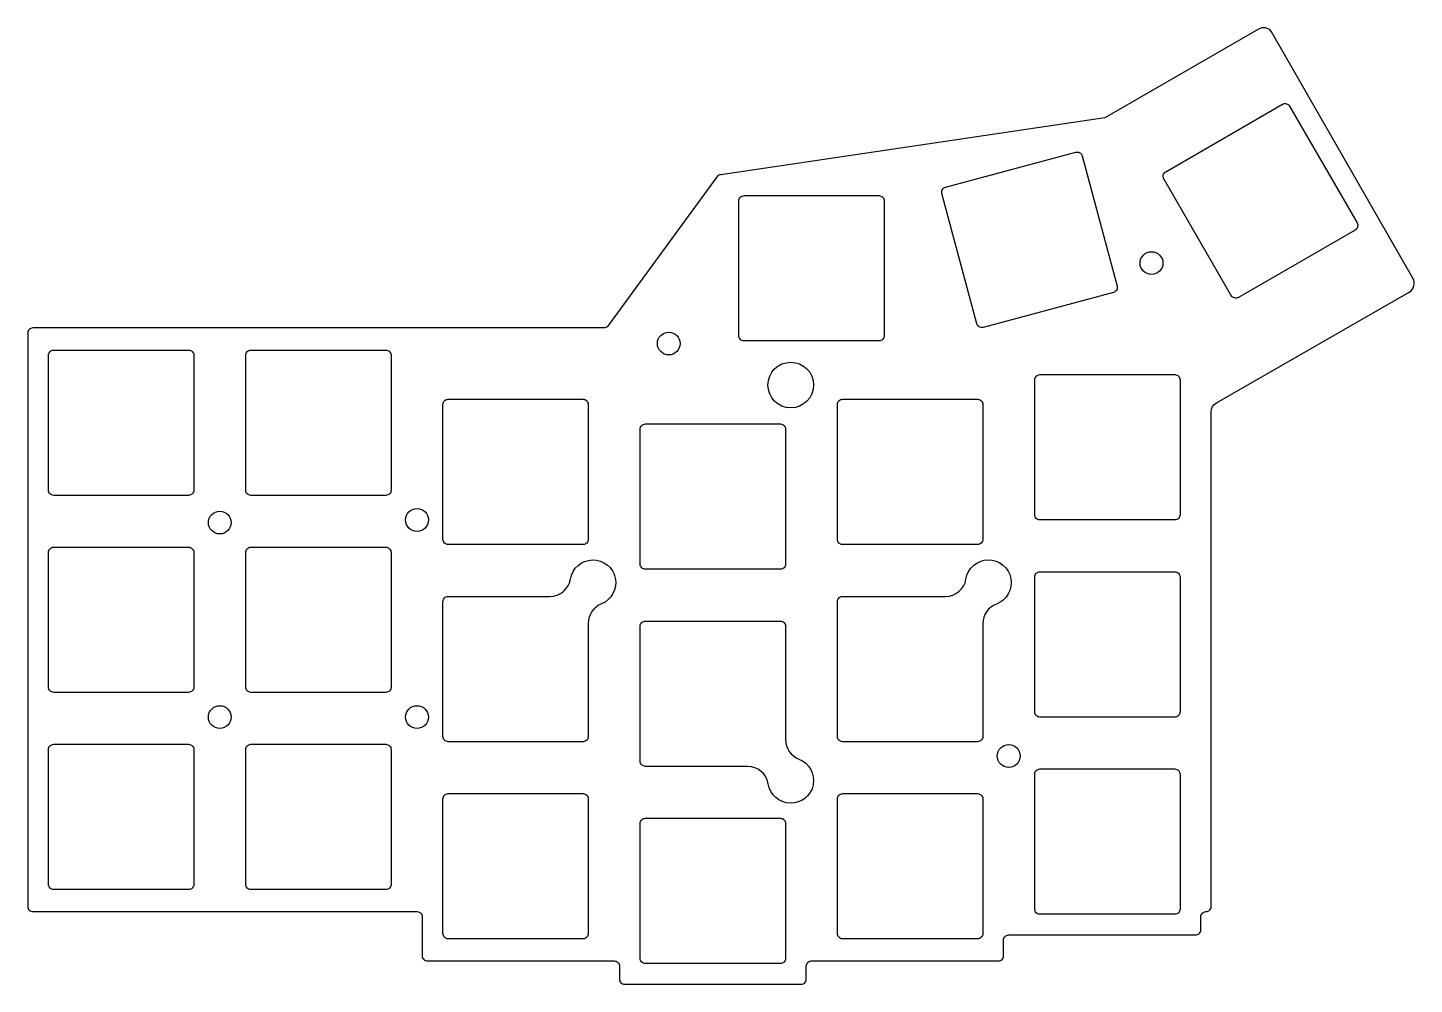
# Model space of a CAD drawing. Header units: millimetres. Extents: x -195 to -61, y 61 to 153.
import ezdxf

# ---------------------------------------------------------------- set-up
doc = ezdxf.new("R2010")
doc.units = ezdxf.units.MM
doc.layers.get('0').update_dxf_attribs({"linetype": 'CONTINUOUS'})

msp = doc.modelspace()

# ---------------------------------------------------------------- linework, layer by layer
for points in [[(-81.25, 68, 0.414214), (-80.75, 68.5), (-80.75, 116.17, -0.268609), (-80.25, 117.04), (-61.69, 127.69, 0.414214), (-61.32, 129.06), (-74.95, 152.8, 0.414214), (-76.18, 153.03), (-91, 144.5), (-128, 139, 0.197616), (-128.35, 138.86), (-138.9, 124.4, -0.198912), (-139.25, 124.25), (-175.25, 124.25), (-194.25, 124.25, 0.414214), (-194.75, 123.75), (-194.75, 68.5, 0.414214), (-194.25, 68), (-157.25, 68, -0.414214), (-156.75, 67.5), (-156.75, 63.75, 0.414214), (-156.25, 63.25), (-138.25, 63.25, -0.414214), (-137.75, 62.75), (-137.75, 61.5, 0.414214), (-137.25, 61), (-120.25, 61, 0.414214), (-119.75, 61.5), (-119.75, 62.75, -0.414214), (-119.25, 63.25), (-101.25, 63.25, 0.414214), (-100.75, 63.75), (-100.75, 65.25, -0.414214), (-100.25, 65.75), (-82.25, 65.75, 0.414214), (-81.75, 66.25), (-81.75, 67.5, -0.414214)], [(-78.81, 127.37), (-85.31, 138.63, -0.414214), (-85.13, 139.31), (-73.87, 145.81, -0.414214), (-73.19, 145.63), (-66.69, 134.37, -0.414214), (-66.87, 133.69), (-78.13, 127.19, -0.414214)], [(-103.33, 124.66), (-106.69, 137.22, -0.414214), (-106.34, 137.83), (-93.78, 141.19, -0.414214), (-93.17, 140.84), (-89.81, 128.28, -0.414214), (-90.16, 127.67), (-102.72, 124.31, -0.414214)], [(-126.25, 123.5), (-126.25, 136.5, -0.414214), (-125.75, 137), (-112.75, 137, -0.414214), (-112.25, 136.5), (-112.25, 123.5, -0.414214), (-112.75, 123), (-125.75, 123, -0.414214)], [(-192.75, 108.62), (-192.75, 121.62, -0.414214), (-192.25, 122.12), (-179.25, 122.12, -0.414214), (-178.75, 121.62), (-178.75, 108.62, -0.414214), (-179.25, 108.12), (-192.25, 108.12, -0.414214)], [(-173.75, 108.62), (-173.75, 121.62, -0.414214), (-173.25, 122.12), (-160.25, 122.12, -0.414214), (-159.75, 121.62), (-159.75, 108.62, -0.414214), (-160.25, 108.12), (-173.25, 108.12, -0.414214)], [(-97.75, 106.25), (-97.75, 119.25, -0.414214), (-97.25, 119.75), (-84.25, 119.75, -0.414214), (-83.75, 119.25), (-83.75, 106.25, -0.414214), (-84.25, 105.75), (-97.25, 105.75, -0.414214)], [(-154.75, 103.88), (-154.75, 116.88, -0.414214), (-154.25, 117.38), (-141.25, 117.38, -0.414214), (-140.75, 116.88), (-140.75, 103.88, -0.414214), (-141.25, 103.38), (-154.25, 103.38, -0.414214)], [(-116.75, 103.88), (-116.75, 116.88, -0.414214), (-116.25, 117.38), (-103.25, 117.38, -0.414214), (-102.75, 116.88), (-102.75, 103.88, -0.414214), (-103.25, 103.38), (-116.25, 103.38, -0.414214)], [(-135.75, 101.5), (-135.75, 114.5, -0.414214), (-135.25, 115), (-122.25, 115, -0.414214), (-121.75, 114.5), (-121.75, 101.5, -0.414214), (-122.25, 101), (-135.25, 101, -0.414214)], [(-192.75, 89.63), (-192.75, 102.62, -0.414214), (-192.25, 103.12), (-179.25, 103.12, -0.414214), (-178.75, 102.62), (-178.75, 89.63, -0.414214), (-179.25, 89.13), (-192.25, 89.13, -0.414214)], [(-173.75, 89.63), (-173.75, 102.62, -0.414214), (-173.25, 103.12), (-160.25, 103.12, -0.414214), (-159.75, 102.62), (-159.75, 89.63, -0.414214), (-160.25, 89.13), (-173.25, 89.13, -0.414214)], [(-144.45, 98.38, 0.367689), (-142.47, 100.05, -1.716358), (-139.49, 97.66, 0.307368), (-140.75, 95.8), (-140.75, 84.88, -0.414214), (-141.25, 84.38), (-154.25, 84.38, -0.414214), (-154.75, 84.88), (-154.75, 97.88, -0.414214), (-154.25, 98.38)], [(-106.35, 98.38, 0.367689), (-104.37, 100.05, -1.741784), (-101.44, 97.64, 0.314357), (-102.75, 95.76), (-102.75, 84.88, -0.414214), (-103.25, 84.38), (-116.25, 84.38, -0.414214), (-116.75, 84.88), (-116.75, 97.88, -0.414214), (-116.25, 98.38)], [(-97.75, 87.25), (-97.75, 100.25, -0.414214), (-97.25, 100.75), (-84.25, 100.75, -0.414214), (-83.75, 100.25), (-83.75, 87.25, -0.414214), (-84.25, 86.75), (-97.25, 86.75, -0.414214)], [(-123.42, 80.31, 0.3694), (-125.4, 82), (-135.25, 82, -0.414214), (-135.75, 82.5), (-135.75, 95.5, -0.414214), (-135.25, 96), (-122.25, 96, -0.414214), (-121.75, 95.5), (-121.75, 84.57, 0.310868), (-120.46, 82.7, -1.73506)], [(-192.75, 70.63), (-192.75, 83.62, -0.414214), (-192.25, 84.13), (-179.25, 84.13, -0.414214), (-178.75, 83.62), (-178.75, 70.63, -0.414214), (-179.25, 70.13), (-192.25, 70.13, -0.414214)], [(-173.75, 70.63), (-173.75, 83.62, -0.414214), (-173.25, 84.13), (-160.25, 84.13, -0.414214), (-159.75, 83.62), (-159.75, 70.63, -0.414214), (-160.25, 70.13), (-173.25, 70.13, -0.414214)], [(-97.75, 68.25), (-97.75, 81.25, -0.414214), (-97.25, 81.75), (-84.25, 81.75, -0.414214), (-83.75, 81.25), (-83.75, 68.25, -0.414214), (-84.25, 67.75), (-97.25, 67.75, -0.414214)], [(-154.75, 65.88), (-154.75, 78.88, -0.414214), (-154.25, 79.37), (-141.25, 79.37, -0.414214), (-140.75, 78.88), (-140.75, 65.88, -0.414214), (-141.25, 65.38), (-154.25, 65.38, -0.414214)], [(-116.75, 65.88), (-116.75, 78.88, -0.414214), (-116.25, 79.37), (-103.25, 79.37, -0.414214), (-102.75, 78.88), (-102.75, 65.88, -0.414214), (-103.25, 65.38), (-116.25, 65.38, -0.414214)], [(-135.75, 63.5), (-135.75, 76.5, -0.414214), (-135.25, 77), (-122.25, 77, -0.414214), (-121.75, 76.5), (-121.75, 63.5, -0.414214), (-122.25, 63), (-135.25, 63, -0.414214)]]:
    msp.add_lwpolyline(points, format="xyb", close=True)
for centre, radius in [((-86.5, 130.5), 1.1), ((-133, 122.75), 1.1), ((-121.25, 118.75), 2.2), ((-176.25, 105.5), 1.1), ((-157.25, 105.75), 1.1), ((-176.25, 86.75), 1.1), ((-157.25, 86.75), 1.1), ((-100.25, 83), 1.1)]:
    msp.add_circle(centre, radius)

doc.saveas('drawing.dxf')
